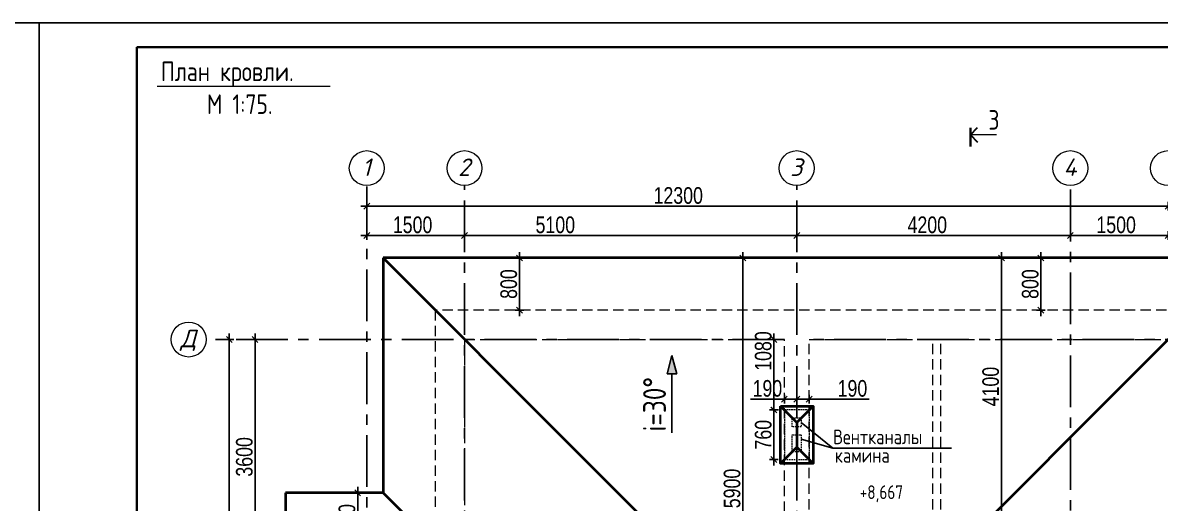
# Model space of a CAD drawing. Extents: x -12289450 to -10763036, y -7834513 to -6150123.
# Drawn here: x -11141270 to -11123809, y -7679627 to -7672261 of the extents above; entities that cross this region are included whole.
import ezdxf

# ---------------------------------------------------------------- set-up
doc = ezdxf.new("R2010")
doc.units = 0
doc.header["$LTSCALE"] = 25
doc.header["$PDMODE"] = 35
for name, pattern in [('CENTER', [50.8, 31.75, -6.35, 6.35, -6.35]), ('HIDDEN', [9.525, 6.35, -3.175]), ('HIDDEN2', [4.7625, 3.175, -1.5875])]:
    doc.linetypes.add(name, pattern=pattern)
doc.layers.get('DefPoints').update_dxf_attribs({"color": 10, "lineweight": 30})
for name, color, linetype in [('001-ПЕРЕГОРОДКИ', 5, 'Continuous'), ('005-РАЗМЕРЫ', 252, 'Continuous'), ('014-ОСИ', 251, 'CENTER'), ('Annotation - Text', 7, 'Continuous'), ('ArchiCAD', 7, 'Continuous'), ('EEE', 7, 'Continuous'), ('Крыши', 7, 'Continuous'), ('Новое', 51, 'Continuous'), ('Примечания', 7, 'Continuous'), ('Текст', 7, 'Continuous'), ('Чертеж эскизный', 7, 'Continuous')]:
    doc.layers.add(name, color=color, linetype=linetype)
doc.layers.add('СТЕНЫ', color=5, linetype='Continuous', lineweight=40)
doc.layers.add('тонкий', color=114, linetype='Continuous', lineweight=20)
doc.styles.add('gismo', font='isocpeui.ttf')
doc.styles.add('GOST 2.304', font='cs_gost2304.shx')
doc.styles.get("Standard").update_dxf_attribs({"font": 'arial.ttf'})
doc.styles.add('TXT0', font='txt', dxfattribs={"width": 0.8})
doc.dimstyles.new('РАЗМЕРЫ', dxfattribs={"dimscale": 30, "dimtxt": 8.5, "dimasz": 0.15, "dimexe": 0, "dimexo": 0, "dimgap": 1.2, "dimtad": 1, "dimdec": 0, "dimzin": 0, "dimdsep": 46, "dimtxsty": 'TXT0', "dimblk1": 'A8MITTA', "dimblk2": 'A8MITTA', "dimsah": 1, "dimcen": 2, "dimse1": 1, "dimse2": 1, "dimadec": 0, "dimazin": 0, "dimtp": 6, "dimtm": 6, "dimtfac": 1, "dimtdec": 0, "dimtofl": 0, "dimtmove": 0, "dimatfit": 3, "dimldrblk": 'A8MITTA', "dimfxl": 0, "dimtolj": 1, "dimtzin": 0, "dimarcsym": 0})

# ---------------------------------------------------------------- blocks, each defined once
blk = doc.blocks.new('A8MITTA', base_point=(3180, 3140))
for p, q in [((3170, 3130), (3190, 3150)), ((3180, 3155), (3180, 3125)), ((3160, 3140), (3200, 3140))]:
    blk.add_line(p, q)
blk = doc.blocks.new('*D39')
at = {"layer": '005-РАЗМЕРЫ', "color": 0, "lineweight": -2, "ltscale": 1.2, "transparency": 16777216}
blk.add_line((-11134484, -7675524), (-11129393, -7675524), dxfattribs=at)
at = {"layer": 'DefPoints', "color": 0, "ltscale": 1.2, "transparency": 16777216}
for p in [(-11129389, -7675524), (-11134489, -7675693), (-11129389, -7675693)]:
    blk.add_point(p, dxfattribs=at)
at = {"layer": '005-РАЗМЕРЫ', "color": 0, "lineweight": -2, "ltscale": 1.2, "transparency": 16777216, "xscale": 4.5, "yscale": 4.5, "zscale": 4.5, "rotation": 180}
blk.add_blockref('A8MITTA', (-11134489, -7675524), dxfattribs=at)
at = {"layer": '005-РАЗМЕРЫ', "color": 0, "lineweight": -2, "ltscale": 1.2, "transparency": 16777216, "xscale": 4.5, "yscale": 4.5, "zscale": 4.5}
blk.add_blockref('A8MITTA', (-11129389, -7675524), dxfattribs=at)
at = {"layer": '005-РАЗМЕРЫ', "color": 0, "ltscale": 1.2, "transparency": 16777216, "insert": (-11133095, -7675360), "char_height": 255, "attachment_point": 5, "style": 'TXT0'}
blk.add_mtext('\\A1;5100', dxfattribs=at)
blk = doc.blocks.new('*D40')
at = {"layer": '005-РАЗМЕРЫ', "color": 0, "lineweight": -2, "ltscale": 1.2, "transparency": 16777216}
blk.add_line((-11135984, -7675074), (-11123693, -7675074), dxfattribs=at)
at = {"layer": 'DefPoints', "color": 0, "ltscale": 1.2, "transparency": 16777216}
for p in [(-11123689, -7675074), (-11135989, -7676020), (-11123689, -7676238)]:
    blk.add_point(p, dxfattribs=at)
at = {"layer": '005-РАЗМЕРЫ', "color": 0, "lineweight": -2, "ltscale": 1.2, "transparency": 16777216, "xscale": 4.5, "yscale": 4.5, "zscale": 4.5, "rotation": 180}
blk.add_blockref('A8MITTA', (-11135989, -7675074), dxfattribs=at)
at = {"layer": '005-РАЗМЕРЫ', "color": 0, "lineweight": -2, "ltscale": 1.2, "transparency": 16777216, "xscale": 4.5, "yscale": 4.5, "zscale": 4.5}
blk.add_blockref('A8MITTA', (-11123689, -7675074), dxfattribs=at)
at = {"layer": '005-РАЗМЕРЫ', "color": 0, "ltscale": 1.2, "transparency": 16777216, "insert": (-11131208, -7674911), "char_height": 255, "attachment_point": 5, "style": 'TXT0'}
blk.add_mtext('\\A1;12300', dxfattribs=at)
blk = doc.blocks.new('*D41')
at = {"layer": '005-РАЗМЕРЫ', "color": 0, "lineweight": -2, "ltscale": 1.2, "transparency": 16777216}
blk.add_line((-11135984, -7675524), (-11134493, -7675524), dxfattribs=at)
at = {"layer": 'DefPoints', "color": 0, "ltscale": 1.2, "transparency": 16777216}
for p in [(-11134489, -7675524), (-11135989, -7675693), (-11134489, -7675693)]:
    blk.add_point(p, dxfattribs=at)
at = {"layer": '005-РАЗМЕРЫ', "color": 0, "lineweight": -2, "ltscale": 1.2, "transparency": 16777216, "xscale": 4.5, "yscale": 4.5, "zscale": 4.5, "rotation": 180}
blk.add_blockref('A8MITTA', (-11135989, -7675524), dxfattribs=at)
at = {"layer": '005-РАЗМЕРЫ', "color": 0, "lineweight": -2, "ltscale": 1.2, "transparency": 16777216, "xscale": 4.5, "yscale": 4.5, "zscale": 4.5}
blk.add_blockref('A8MITTA', (-11134489, -7675524), dxfattribs=at)
at = {"layer": '005-РАЗМЕРЫ', "color": 0, "ltscale": 1.2, "transparency": 16777216, "insert": (-11135286, -7675360), "char_height": 255, "attachment_point": 5, "style": 'TXT0'}
blk.add_mtext('\\A1;1500', dxfattribs=at)
blk = doc.blocks.new('*D42')
at = {"layer": '005-РАЗМЕРЫ', "color": 0, "lineweight": -2, "ltscale": 1.2, "transparency": 16777216}
blk.add_line((-11129384, -7675524), (-11125193, -7675524), dxfattribs=at)
at = {"layer": 'DefPoints', "color": 0, "ltscale": 1.2, "transparency": 16777216}
for p in [(-11125189, -7675524), (-11129389, -7675693), (-11125189, -7675693)]:
    blk.add_point(p, dxfattribs=at)
at = {"layer": '005-РАЗМЕРЫ', "color": 0, "lineweight": -2, "ltscale": 1.2, "transparency": 16777216, "xscale": 4.5, "yscale": 4.5, "zscale": 4.5, "rotation": 180}
blk.add_blockref('A8MITTA', (-11129389, -7675524), dxfattribs=at)
at = {"layer": '005-РАЗМЕРЫ', "color": 0, "lineweight": -2, "ltscale": 1.2, "transparency": 16777216, "xscale": 4.5, "yscale": 4.5, "zscale": 4.5}
blk.add_blockref('A8MITTA', (-11125189, -7675524), dxfattribs=at)
at = {"layer": '005-РАЗМЕРЫ', "color": 0, "ltscale": 1.2, "transparency": 16777216, "insert": (-11127385, -7675360), "char_height": 255, "attachment_point": 5, "style": 'TXT0'}
blk.add_mtext('\\A1;4200', dxfattribs=at)
blk = doc.blocks.new('*D43')
at = {"layer": '005-РАЗМЕРЫ', "color": 0, "lineweight": -2, "ltscale": 1.2, "transparency": 16777216}
blk.add_line((-11125184, -7675524), (-11123693, -7675524), dxfattribs=at)
at = {"layer": 'DefPoints', "color": 0, "ltscale": 1.2, "transparency": 16777216}
for p in [(-11123689, -7675524), (-11125189, -7675693), (-11123689, -7675693)]:
    blk.add_point(p, dxfattribs=at)
at = {"layer": '005-РАЗМЕРЫ', "color": 0, "lineweight": -2, "ltscale": 1.2, "transparency": 16777216, "xscale": 4.5, "yscale": 4.5, "zscale": 4.5, "rotation": 180}
blk.add_blockref('A8MITTA', (-11125189, -7675524), dxfattribs=at)
at = {"layer": '005-РАЗМЕРЫ', "color": 0, "lineweight": -2, "ltscale": 1.2, "transparency": 16777216, "xscale": 4.5, "yscale": 4.5, "zscale": 4.5}
blk.add_blockref('A8MITTA', (-11123689, -7675524), dxfattribs=at)
at = {"layer": '005-РАЗМЕРЫ', "color": 0, "ltscale": 1.2, "transparency": 16777216, "insert": (-11124486, -7675360), "char_height": 255, "attachment_point": 5, "style": 'TXT0'}
blk.add_mtext('\\A1;1500', dxfattribs=at)
blk = doc.blocks.new('*D45')
at = {"layer": '005-РАЗМЕРЫ', "color": 0, "lineweight": -2, "ltscale": 1.2, "transparency": 16777216}
blk.add_line((-11138100, -7687613), (-11138100, -7677122), dxfattribs=at)
at = {"layer": 'DefPoints', "color": 0, "ltscale": 1.2, "transparency": 16777216}
for p in [(-11138100, -7677117), (-11137975, -7677117), (-11138027, -7687617)]:
    blk.add_point(p, dxfattribs=at)
at = {"layer": '005-РАЗМЕРЫ', "color": 0, "lineweight": -2, "ltscale": 1.2, "transparency": 16777216, "xscale": 4.5, "yscale": 4.5, "zscale": 4.5}
for p, rotation in [((-11138100, -7677117), 90), ((-11138100, -7687617), 270)]:
    blk.add_blockref('A8MITTA', p, dxfattribs=dict(at, rotation=rotation))
at = {"layer": '005-РАЗМЕРЫ', "color": 0, "ltscale": 1.2, "transparency": 16777216, "insert": (-11138264, -7684071), "char_height": 255, "attachment_point": 5, "rotation": 90, "style": 'TXT0'}
blk.add_mtext('\\A1;10500', dxfattribs=at)
blk = doc.blocks.new('*D47')
at = {"layer": '005-РАЗМЕРЫ', "color": 0, "lineweight": -2, "ltscale": 1.2, "transparency": 16777216}
blk.add_line((-11137705, -7680713), (-11137705, -7677122), dxfattribs=at)
at = {"layer": 'DefPoints', "color": 0, "ltscale": 1.2, "transparency": 16777216}
for p in [(-11137705, -7677117), (-11137505, -7677117), (-11137554, -7680717)]:
    blk.add_point(p, dxfattribs=at)
at = {"layer": '005-РАЗМЕРЫ', "color": 0, "lineweight": -2, "ltscale": 1.2, "transparency": 16777216, "xscale": 4.5, "yscale": 4.5, "zscale": 4.5}
for p, rotation in [((-11137705, -7677117), 90), ((-11137705, -7680717), 270)]:
    blk.add_blockref('A8MITTA', p, dxfattribs=dict(at, rotation=rotation))
at = {"layer": '005-РАЗМЕРЫ', "color": 0, "ltscale": 1.2, "transparency": 16777216, "insert": (-11137868, -7678917), "char_height": 255, "attachment_point": 5, "rotation": 90, "style": 'TXT0'}
blk.add_mtext('\\A1;3600', dxfattribs=at)
blk = doc.blocks.new('ЛИНИЯ_8331', base_point=(-6696, 28377))
at = {"layer": 'Чертеж эскизный', "color": 7, "linetype": 'Continuous'}
blk.add_line((-6696, 28377), (-5792, 28377), dxfattribs=at)
at = {"layer": 'Чертеж эскизный', "color": 49, "linetype": 'Continuous'}
for p, q in [((-5512, 28377), (-5792, 28452)), ((-5792, 28302), (-5792, 28452)), ((-5512, 28377), (-5792, 28302))]:
    blk.add_line(p, q, dxfattribs=at)
at = {"layer": 'Чертеж эскизный', "color": 49}
blk.add_solid([(-5512, 28377), (-5792, 28302), (-5792, 28452)], dxfattribs=at)
blk = doc.blocks.new('*D351')
at = {"layer": '005-РАЗМЕРЫ', "color": 0, "lineweight": -2, "ltscale": 1.2, "transparency": 16777216}
for p, q in [((-11129579, -7678032), (-11130097, -7678032)), ((-11129393, -7678032), (-11129574, -7678032))]:
    blk.add_line(p, q, dxfattribs=at)
at = {"layer": 'DefPoints', "color": 0, "ltscale": 1.2, "transparency": 16777216}
for p in [(-11129579, -7678032), (-11129579, -7678262), (-11129389, -7678262)]:
    blk.add_point(p, dxfattribs=at)
at = {"layer": '005-РАЗМЕРЫ', "color": 0, "lineweight": -2, "ltscale": 1.2, "transparency": 16777216, "xscale": 4.5, "yscale": 4.5, "zscale": 4.5, "rotation": 180}
blk.add_blockref('A8MITTA', (-11129579, -7678032), dxfattribs=at)
at = {"layer": '005-РАЗМЕРЫ', "color": 0, "lineweight": -2, "ltscale": 1.2, "transparency": 16777216, "xscale": 4.5, "yscale": 4.5, "zscale": 4.5}
blk.add_blockref('A8MITTA', (-11129389, -7678032), dxfattribs=at)
at = {"layer": '005-РАЗМЕРЫ', "color": 0, "ltscale": 1.2, "transparency": 16777216, "insert": (-11129840, -7677868), "char_height": 255, "attachment_point": 5, "style": 'TXT0'}
blk.add_mtext('\\A1;190', dxfattribs=at)
blk = doc.blocks.new('*D352')
at = {"layer": '005-РАЗМЕРЫ', "color": 0, "lineweight": -2, "ltscale": 1.2, "transparency": 16777216}
for p, q in [((-11129384, -7678032), (-11129203, -7678032)), ((-11129199, -7678032), (-11128277, -7678032))]:
    blk.add_line(p, q, dxfattribs=at)
at = {"layer": 'DefPoints', "color": 0, "ltscale": 1.2, "transparency": 16777216}
for p in [(-11129199, -7678032), (-11129389, -7678262), (-11129199, -7678262)]:
    blk.add_point(p, dxfattribs=at)
at = {"layer": '005-РАЗМЕРЫ', "color": 0, "lineweight": -2, "ltscale": 1.2, "transparency": 16777216, "xscale": 4.5, "yscale": 4.5, "zscale": 4.5, "rotation": 180}
blk.add_blockref('A8MITTA', (-11129389, -7678032), dxfattribs=at)
at = {"layer": '005-РАЗМЕРЫ', "color": 0, "lineweight": -2, "ltscale": 1.2, "transparency": 16777216, "xscale": 4.5, "yscale": 4.5, "zscale": 4.5}
blk.add_blockref('A8MITTA', (-11129199, -7678032), dxfattribs=at)
at = {"layer": '005-РАЗМЕРЫ', "color": 0, "ltscale": 1.2, "transparency": 16777216, "insert": (-11128534, -7677868), "char_height": 255, "attachment_point": 5, "style": 'TXT0'}
blk.add_mtext('\\A1;190', dxfattribs=at)
blk = doc.blocks.new('*D353')
at = {"layer": '005-РАЗМЕРЫ', "color": 0, "lineweight": -2, "ltscale": 1.2, "transparency": 16777216}
blk.add_line((-11129739, -7678193), (-11129739, -7677122), dxfattribs=at)
at = {"layer": 'DefPoints', "color": 0, "ltscale": 1.2, "transparency": 16777216}
for p in [(-11129739, -7677117), (-11129579, -7677117), (-11129472, -7678197)]:
    blk.add_point(p, dxfattribs=at)
at = {"layer": '005-РАЗМЕРЫ', "color": 0, "lineweight": -2, "ltscale": 1.2, "transparency": 16777216, "xscale": 4.5, "yscale": 4.5, "zscale": 4.5}
for p, rotation in [((-11129739, -7677117), 90), ((-11129739, -7678197), 270)]:
    blk.add_blockref('A8MITTA', p, dxfattribs=dict(at, rotation=rotation))
at = {"layer": '005-РАЗМЕРЫ', "color": 0, "ltscale": 1.2, "transparency": 16777216, "insert": (-11129903, -7677294), "char_height": 255, "attachment_point": 5, "rotation": 90, "style": 'TXT0'}
blk.add_mtext('\\A1;1080', dxfattribs=at)
blk = doc.blocks.new('*D354')
at = {"layer": '005-РАЗМЕРЫ', "color": 0, "lineweight": -2, "ltscale": 1.2, "transparency": 16777216}
blk.add_line((-11129740, -7678202), (-11129740, -7678953), dxfattribs=at)
at = {"layer": 'DefPoints', "color": 0, "ltscale": 1.2, "transparency": 16777216}
for p in [(-11129533, -7678197), (-11129740, -7678957), (-11129579, -7678957)]:
    blk.add_point(p, dxfattribs=at)
at = {"layer": '005-РАЗМЕРЫ', "color": 0, "lineweight": -2, "ltscale": 1.2, "transparency": 16777216, "xscale": 4.5, "yscale": 4.5, "zscale": 4.5}
for p, rotation in [((-11129740, -7678197), 90), ((-11129740, -7678957), 270)]:
    blk.add_blockref('A8MITTA', p, dxfattribs=dict(at, rotation=rotation))
at = {"layer": '005-РАЗМЕРЫ', "color": 0, "ltscale": 1.2, "transparency": 16777216, "insert": (-11129903, -7678577), "char_height": 255, "attachment_point": 5, "rotation": 90, "style": 'TXT0'}
blk.add_mtext('\\A1;760', dxfattribs=at)
blk = doc.blocks.new('*D356')
at = {"layer": '005-РАЗМЕРЫ', "color": 0, "lineweight": -2, "ltscale": 1.2, "transparency": 16777216}
blk.add_line((-11126247, -7679963), (-11126247, -7675872), dxfattribs=at)
at = {"layer": 'DefPoints', "color": 0, "ltscale": 1.2, "transparency": 16777216}
for p in [(-11126842, -7675867), (-11126247, -7675867), (-11126842, -7679967)]:
    blk.add_point(p, dxfattribs=at)
at = {"layer": '005-РАЗМЕРЫ', "color": 0, "lineweight": -2, "ltscale": 1.2, "transparency": 16777216, "xscale": 4.5, "yscale": 4.5, "zscale": 4.5}
for p, rotation in [((-11126247, -7675867), 90), ((-11126247, -7679967), 270)]:
    blk.add_blockref('A8MITTA', p, dxfattribs=dict(at, rotation=rotation))
at = {"layer": '005-РАЗМЕРЫ', "color": 0, "ltscale": 1.2, "transparency": 16777216, "insert": (-11126411, -7677839), "char_height": 255, "attachment_point": 5, "rotation": 90, "style": 'TXT0'}
blk.add_mtext('\\A1;4100', dxfattribs=at)
blk = doc.blocks.new('*D357')
at = {"layer": '005-РАЗМЕРЫ', "color": 0, "lineweight": -2, "ltscale": 1.2, "transparency": 16777216}
blk.add_line((-11125641, -7676663), (-11125641, -7675872), dxfattribs=at)
at = {"layer": 'DefPoints', "color": 0, "ltscale": 1.2, "transparency": 16777216}
for p in [(-11125831, -7675867), (-11125641, -7675867), (-11125831, -7676667)]:
    blk.add_point(p, dxfattribs=at)
at = {"layer": '005-РАЗМЕРЫ', "color": 0, "lineweight": -2, "ltscale": 1.2, "transparency": 16777216, "xscale": 4.5, "yscale": 4.5, "zscale": 4.5}
for p, rotation in [((-11125641, -7675867), 90), ((-11125641, -7676667), 270)]:
    blk.add_blockref('A8MITTA', p, dxfattribs=dict(at, rotation=rotation))
at = {"layer": '005-РАЗМЕРЫ', "color": 0, "ltscale": 1.2, "transparency": 16777216, "insert": (-11125804, -7676267), "char_height": 255, "attachment_point": 5, "rotation": 90, "style": 'TXT0'}
blk.add_mtext('\\A1;800', dxfattribs=at)
blk = doc.blocks.new('*D365')
at = {"layer": '005-РАЗМЕРЫ', "color": 0, "lineweight": -2, "ltscale": 1.2, "transparency": 16777216}
blk.add_line((-11136129, -7679472), (-11136129, -7680263), dxfattribs=at)
at = {"layer": 'DefPoints', "color": 0, "ltscale": 1.2, "transparency": 16777216}
for p in [(-11136277, -7679467), (-11136277, -7680267), (-11136129, -7680267)]:
    blk.add_point(p, dxfattribs=at)
at = {"layer": '005-РАЗМЕРЫ', "color": 0, "lineweight": -2, "ltscale": 1.2, "transparency": 16777216, "xscale": 4.5, "yscale": 4.5, "zscale": 4.5}
for p, rotation in [((-11136129, -7679467), 90), ((-11136129, -7680267), 270)]:
    blk.add_blockref('A8MITTA', p, dxfattribs=dict(at, rotation=rotation))
at = {"layer": '005-РАЗМЕРЫ', "color": 0, "ltscale": 1.2, "transparency": 16777216, "insert": (-11136293, -7679867), "char_height": 255, "attachment_point": 5, "rotation": 90, "style": 'TXT0'}
blk.add_mtext('\\A1;800', dxfattribs=at)
blk = doc.blocks.new('*D369')
at = {"layer": '005-РАЗМЕРЫ', "color": 0, "lineweight": -2, "ltscale": 1.2, "transparency": 16777216}
blk.add_line((-11133645, -7676663), (-11133645, -7675872), dxfattribs=at)
at = {"layer": 'DefPoints', "color": 0, "ltscale": 1.2, "transparency": 16777216}
for p in [(-11133835, -7675867), (-11133645, -7675867), (-11133835, -7676667)]:
    blk.add_point(p, dxfattribs=at)
at = {"layer": '005-РАЗМЕРЫ', "color": 0, "lineweight": -2, "ltscale": 1.2, "transparency": 16777216, "xscale": 4.5, "yscale": 4.5, "zscale": 4.5}
for p, rotation in [((-11133645, -7675867), 90), ((-11133645, -7676667), 270)]:
    blk.add_blockref('A8MITTA', p, dxfattribs=dict(at, rotation=rotation))
at = {"layer": '005-РАЗМЕРЫ', "color": 0, "ltscale": 1.2, "transparency": 16777216, "insert": (-11133809, -7676267), "char_height": 255, "attachment_point": 5, "rotation": 90, "style": 'TXT0'}
blk.add_mtext('\\A1;800', dxfattribs=at)
blk = doc.blocks.new('*D370')
at = {"layer": '005-РАЗМЕРЫ', "color": 0, "lineweight": -2, "ltscale": 1.2, "transparency": 16777216}
blk.add_line((-11130218, -7681763), (-11130218, -7675872), dxfattribs=at)
at = {"layer": 'DefPoints', "color": 0, "ltscale": 1.2, "transparency": 16777216}
for p in [(-11130218, -7675867), (-11129839, -7675867), (-11129839, -7681767)]:
    blk.add_point(p, dxfattribs=at)
at = {"layer": '005-РАЗМЕРЫ', "color": 0, "lineweight": -2, "ltscale": 1.2, "transparency": 16777216, "xscale": 4.5, "yscale": 4.5, "zscale": 4.5}
for p, rotation in [((-11130218, -7675867), 90), ((-11130218, -7681767), 270)]:
    blk.add_blockref('A8MITTA', p, dxfattribs=dict(at, rotation=rotation))
at = {"layer": '005-РАЗМЕРЫ', "color": 0, "ltscale": 1.2, "transparency": 16777216, "insert": (-11130381, -7679401), "char_height": 255, "attachment_point": 5, "rotation": 90, "style": 'TXT0'}
blk.add_mtext('\\A1;5900', dxfattribs=at)

msp = doc.modelspace()

# ---------------------------------------------------------------- linework, layer by layer
at = {"lineweight": 25, "ltscale": 20}
for p, q in [((-11128837.3, -7678784.5), (-11129318.9, -7678387.2)), ((-11128837.3, -7678784.5), (-11129318.9, -7678647.2)), ((-11127012.5, -7678784.5), (-11128837.3, -7678784.5))]:
    msp.add_line(p, q, dxfattribs=at)
at = {"layer": '001-ПЕРЕГОРОДКИ', "lineweight": 35, "ltscale": 100}
msp.add_lwpolyline([(-11126723.9, -7673872.9), (-11126723.9, -7674156)], dxfattribs=at)
at = {"layer": '001-ПЕРЕГОРОДКИ', "lineweight": 18, "ltscale": 100}
msp.add_lwpolyline([(-11126324.5, -7673978.8), (-11126723.9, -7673978.8)], dxfattribs=at)
at = {"layer": '014-ОСИ'}
for points in [[(-11125188.9, -7688313.6), (-11125188.9, -7674658.6)], [(-11135988.9, -7684456.1), (-11135988.9, -7674758.6)], [(-11134488.9, -7688477.2), (-11134488.9, -7674758.6)], [(-11129388.9, -7688477.2), (-11129388.9, -7674758.6)], [(-11129578.9, -7677117.2), (-11138455, -7677117.2)], [(-11122938.9, -7677117.2), (-11129198.9, -7677117.2)]]:
    msp.add_lwpolyline(points, dxfattribs=at)
at = {"layer": 'Annotation - Text', "color": 0, "lineweight": 20}
for centre in [(-11135988.9, -7674490.2), (-11134488.9, -7674490.2), (-11129388.9, -7674490.2), (-11125188.9, -7674490.2), (-11123688.9, -7674490.2), (-11138723.4, -7677117.2)]:
    msp.add_circle(centre, 268.3, dxfattribs=at)
at = {"layer": 'ArchiCAD', "color": 7, "linetype": 'Continuous', "lineweight": 35}
msp.add_lwpolyline([(-11139519, -7672636.3), (-11109894.1, -7672636.3), (-11109894.1, -7694161.2), (-11139519, -7694161.2)], close=True, dxfattribs=at)
msp.add_lwpolyline([(-11139519, -7672636.3), (-11109894.1, -7672636.3), (-11109894.1, -7694161.2), (-11139519, -7694161.2)], close=True, dxfattribs=at)
at = {"layer": 'EEE', "lineweight": 15}
msp.add_line((-11139207.7, -7673231.7), (-11136552.6, -7673231.7), dxfattribs=at)
at = {"layer": 'Крыши', "color": 12, "lineweight": 40}
for p, q in [((-11122438.9, -7675867.2), (-11135738.9, -7675867.2)), ((-11135738.9, -7675867.2), (-11135738.9, -7679467.2)), ((-11137238.9, -7679467.2), (-11137238.9, -7684067.2)), ((-11135738.9, -7679467.2), (-11137238.9, -7679467.2))]:
    msp.add_line(p, q, dxfattribs=at)
for points in [[(-11135738.9, -7675867.2), (-11129838.9, -7681767.2)], [(-11126538.9, -7679967.2), (-11122438.9, -7675867.2)], [(-11135738.9, -7679467.2), (-11133438.9, -7681767.2)]]:
    msp.add_lwpolyline(points, dxfattribs=at)
at = {"layer": 'Новое', "color": 7, "linetype": 'Continuous'}
for points in [[(-11172518.9, -7672261.3), (-11141019, -7672261.3), (-11141019, -7694536.2), (-11172518.9, -7694536.2)], [(-11172518.9, -7672261.3), (-11141019, -7672261.3), (-11141019, -7694536.2), (-11172518.9, -7694536.2)], [(-11141019, -7672261.3), (-11109519.1, -7672261.3), (-11109519.1, -7694536.2), (-11141019, -7694536.2)], [(-11141019, -7672261.3), (-11109519.1, -7672261.3), (-11109519.1, -7694536.2), (-11141019, -7694536.2)]]:
    msp.add_lwpolyline(points, close=True, dxfattribs=at)
at = {"layer": 'СТЕНЫ', "color": 44, "linetype": 'HIDDEN2', "lineweight": 5, "ltscale": 0.3, "true_color": 0xab6317}
for p, q in [((-11129578.9, -7678197.2), (-11129578.9, -7678957.2)), ((-11129198.9, -7678197.2), (-11129578.9, -7678197.2)), ((-11129198.9, -7678197.2), (-11129198.9, -7678957.2)), ((-11129578.9, -7678957.2), (-11129198.9, -7678957.2))]:
    msp.add_line(p, q, dxfattribs=at)
at = {"layer": 'СТЕНЫ', "color": 5, "lineweight": 30}
for points in [[(-11126723.9, -7673978.8), (-11126612.8, -7673867.8)], [(-11126723.9, -7673978.8), (-11126612.8, -7674089.8)]]:
    msp.add_lwpolyline(points, dxfattribs=at)
at = {"layer": 'СТЕНЫ', "color": 1, "ltscale": 4}
msp.add_lwpolyline([(-11129638.9, -7678137.2), (-11129138.9, -7678137.2), (-11129138.9, -7679017.2), (-11129638.9, -7679017.2)], close=True, dxfattribs=at)
for points in [[(-11129638.9, -7678137.2), (-11129388.9, -7678387.2)], [(-11129138.9, -7678137.2), (-11129388.9, -7678387.2)], [(-11129388.9, -7678387.2), (-11129388.9, -7678767.2)], [(-11129638.9, -7679017.2), (-11129388.9, -7678767.2)], [(-11129138.9, -7679017.2), (-11129388.9, -7678767.2)]]:
    msp.add_lwpolyline(points, dxfattribs=at)
at = {"layer": 'СТЕНЫ', "color": 44, "linetype": 'HIDDEN2', "lineweight": 5, "ltscale": 0.3, "true_color": 0xab6317}
for points in [[(-11129318.9, -7678317.2), (-11129318.9, -7678457.2), (-11129458.9, -7678457.2), (-11129458.9, -7678317.2)], [(-11129318.9, -7678577.2), (-11129318.9, -7678837.2), (-11129458.9, -7678837.2), (-11129458.9, -7678577.2)]]:
    msp.add_lwpolyline(points, close=True, dxfattribs=at)
at = {"layer": 'тонкий', "color": 3, "linetype": 'HIDDEN', "lineweight": 9}
for p, q in [((-11123238.9, -7676667.2), (-11134938.9, -7676667.2)), ((-11134938.9, -7676667.2), (-11134938.9, -7680267.2))]:
    msp.add_line(p, q, dxfattribs=at)
for points in [[(-11134488.9, -7677117.2), (-11129578.9, -7677117.2)], [(-11134488.9, -7677117.2), (-11134488.9, -7680717.2)], [(-11129578.9, -7687617.2), (-11129578.9, -7677117.2)], [(-11129198.9, -7682817.2), (-11129198.9, -7677117.2)], [(-11129198.9, -7677117.2), (-11123688.9, -7677117.2)], [(-11127298.9, -7682817.2), (-11127298.9, -7677117.2)], [(-11127178.9, -7682817.2), (-11127178.9, -7677117.2)]]:
    msp.add_lwpolyline(points, dxfattribs=at)

# ---------------------------------------------------------------- block references
at = {"layer": 'Чертеж эскизный', "color": 7, "linetype": 'Continuous', "xscale": -1, "rotation": 270.0000000002084}
msp.add_blockref('ЛИНИЯ_8331', (-11131305.3, -7678547.6), dxfattribs=at)

# ---------------------------------------------------------------- texts
at = {"layer": 'Annotation - Text', "color": 0, "lineweight": 25, "style": 'GOST 2.304'}
for s, height, p in [('План кровли.', 300, (-11139150.9, -7673156.3)), ('М 1:75.', 300, (-11138443.6, -7673659.6)), ('Вентканалы', 225, (-11128830.6, -7678722.2)), ('камина', 225, (-11128804.5, -7679005.1))]:
    msp.add_text(s, height=height, dxfattribs=at).set_placement(p)
at = {"layer": 'Annotation - Text', "color": 0, "lineweight": 25, "char_height": 268.3, "attachment_point": 2, "style": 'gismo'}
for s, insert in [('1', (-11135994.8, -7674341.4)), ('2', (-11134494.8, -7674341.4)), ('3', (-11129394.8, -7674341.4)), ('4', (-11125194.8, -7674341.4)), ('Д', (-11138729.3, -7676968.4))]:
    msp.add_mtext(s, dxfattribs=dict(at, insert=insert))
at = {"layer": 'Примечания', "linetype": 'Continuous', "lineweight": 25, "ltscale": 75, "style": 'GOST 2.304'}
msp.add_text('+8,667', height=210, dxfattribs=at).set_placement((-11128421.4, -7679563))
at = {"layer": 'Примечания', "color": 7, "lineweight": 25, "insert": (-11126446.9, -7673750.1), "char_height": 300, "attachment_point": 4}
msp.add_mtext('{\\fGOST 2.304 type A|b0|i0|c0|p34;3}', dxfattribs=at)
at = {"layer": 'Текст', "linetype": 'Continuous', "lineweight": 25, "ltscale": 100, "style": 'GOST 2.304'}
msp.add_text('i=30%%D', height=350, rotation=90, dxfattribs=at).set_placement((-11131397.1, -7678527.6))

# ---------------------------------------------------------------- dimensions: what is measured, and where the dimension line sits
at = {"layer": '005-РАЗМЕРЫ', "ltscale": 1.2}
for base, p1, p2, picture, middle in [((-11123688.9, -7675074.2), (-11135988.9, -7676020.4), (-11123688.9, -7676237.6), '*D40', (-11131208.4, -7675074.2)), ((-11134488.9, -7675523.6), (-11135988.9, -7675692.8), (-11134488.9, -7675692.8), '*D41', (-11135286.2, -7675523.6)), ((-11129388.9, -7675523.6), (-11134488.9, -7675692.8), (-11129388.9, -7675692.8), '*D39', (-11133095.2, -7675523.6)), ((-11125188.9, -7675523.6), (-11129388.9, -7675692.8), (-11125188.9, -7675692.8), '*D42', (-11127384.7, -7675523.6)), ((-11123688.9, -7675523.6), (-11125188.9, -7675692.8), (-11123688.9, -7675692.8), '*D43', (-11124486.2, -7675523.6)), ((-11129578.9, -7678032), (-11129388.9, -7678262.4), (-11129578.9, -7678262.4), '*D351', (-11129840.4, -7678032))]:
    dim = msp.add_linear_dim(base=base, p1=p1, p2=p2, dimstyle='РАЗМЕРЫ', dxfattribs=at)
    dim.commit()
    dim.dimension.update_dxf_attribs({"geometry": picture, "text_midpoint": middle, "dimtype": 160})
for base, p1, p2, angle, picture, middle in [((-11133645.1, -7675867.2), (-11133835.4, -7676667.2), (-11133835.4, -7675867.2), 90, '*D369', (-11133645.1, -7676267.2)), ((-11130217.5, -7675867.2), (-11129838.9, -7681767.2), (-11129838.9, -7675867.2), 90, '*D370', (-11130217.5, -7679400.5)), ((-11126247.2, -7675867.2), (-11126841.7, -7679967.2), (-11126841.7, -7675867.2), 90, '*D356', (-11126247.2, -7677839.1)), ((-11125640.8, -7675867.2), (-11125831.1, -7676667.2), (-11125831.1, -7675867.2), 90, '*D357', (-11125640.8, -7676267.2)), ((-11129739.2, -7677117.2), (-11129472, -7678197.2), (-11129578.9, -7677117.2), 90, '*D353', (-11129739.2, -7677293.9)), ((-11138100.5, -7677117.2), (-11138027, -7687617.2), (-11137974.8, -7677117.2), 90, '*D45', (-11138100.5, -7684071.2)), ((-11129198.9, -7678032), (-11129388.9, -7678262.4), (-11129198.9, -7678262.4), 180, '*D352', (-11128533.9, -7678032)), ((-11136129.1, -7680267.2), (-11136277, -7679467.2), (-11136277, -7680267.2), 270, '*D365', (-11136129.1, -7679867.2))]:
    dim = msp.add_linear_dim(base=base, p1=p1, p2=p2, angle=angle, dimstyle='РАЗМЕРЫ', dxfattribs=at)
    dim.commit()
    dim.dimension.update_dxf_attribs({"geometry": picture, "text_midpoint": middle, "dimtype": 160})
for base, p1, p2, picture, middle in [((-11137705, -7677117.2), (-11137554, -7680717.2), (-11137504.9, -7677117.2), '*D47', (-11137868.5, -7678917.2)), ((-11129739.8, -7678957.2), (-11129533.2, -7678197.2), (-11129578.9, -7678957.2), '*D354', (-11129903.3, -7678577.2))]:
    dim = msp.add_linear_dim(base=base, p1=p1, p2=p2, angle=90, dimstyle='РАЗМЕРЫ', dxfattribs=at)
    dim.commit()
    dim.dimension.update_dxf_attribs({"geometry": picture, "text_midpoint": middle})

doc.saveas('drawing.dxf')
